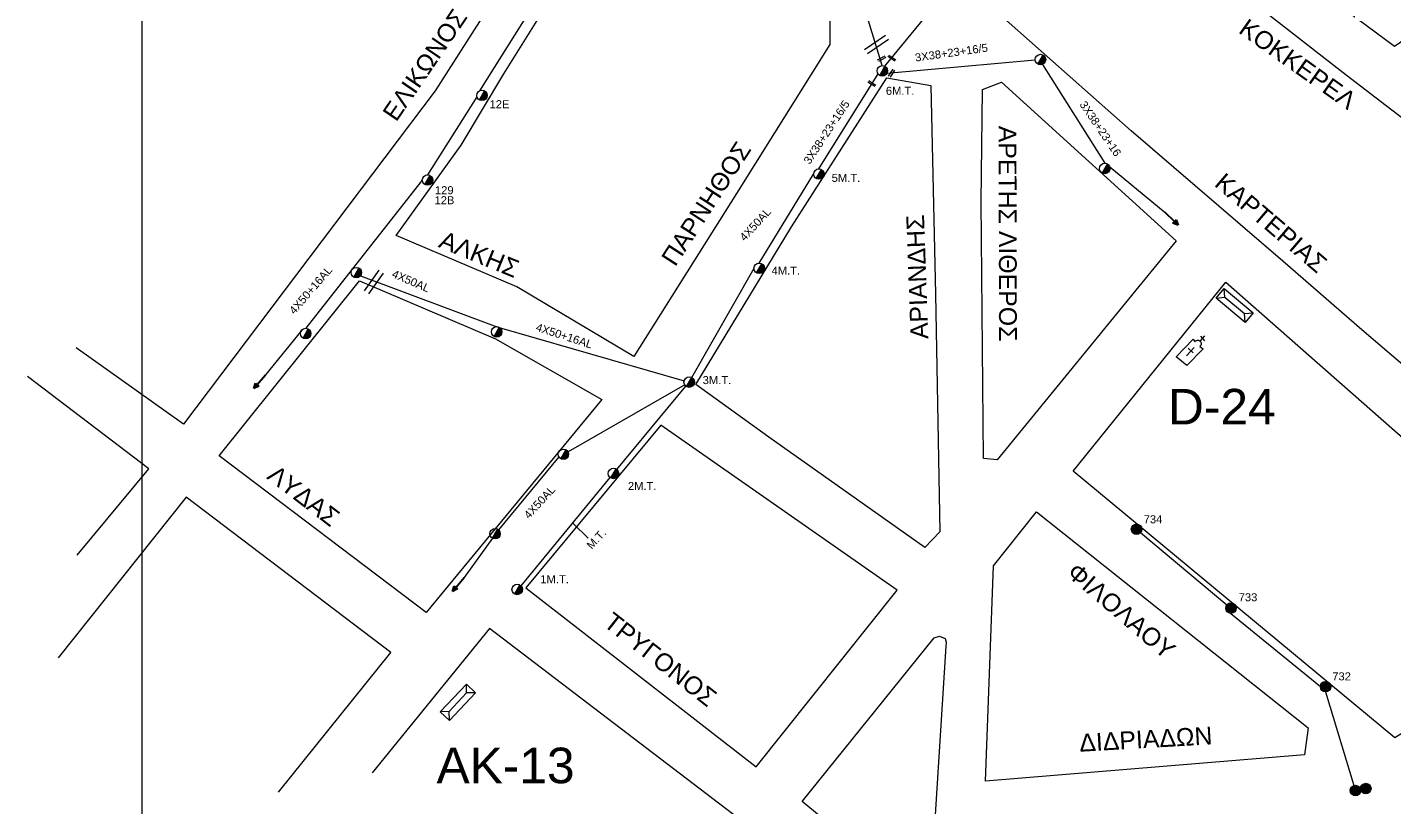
# Model space of a CAD drawing. Header units: millimetres. Extents: x 7657 to 9078, y 851 to 1875.
# Drawn here: x 7656.8 to 7964.4, y 1509.3 to 1684.8 of the extents above; entities that cross this region are included whole.
import ezdxf

# ---------------------------------------------------------------- set-up
doc = ezdxf.new("R2010")
doc.units = ezdxf.units.MM
for name, color, linetype in [('Eπιγραφές - Σχήματα', 7, 'Continuous'), ('Pillar', 7, 'Continuous'), ('Άγνωστα', 7, 'Continuous'), ('Γυμνά εναέρια ΧΤ (3Φ)   4x50AL', 7, 'Continuous'), ('Γυμνά εναέρια ΧΤ και ΦΟΠ (3Φ)   4x50+16AL', 7, 'Continuous'), ('Επίτονοι', 7, 'Continuous'), ('Επιγραφές - Σχήματα', 7, 'Continuous'), ('Μηχανική τομή', 7, 'Continuous'), ('Στύλος Ξύλινος', 7, 'Continuous'), ('Στύλος Ξύλινος @ 1', 7, 'Continuous'), ('Στύλος ΦΜ', 7, 'Continuous'), ('Στύλος ΦΜ @ 1', 7, 'Continuous'), ('Τομή', 7, 'Continuous'), ('Υποσταθμός πόλεως', 7, 'Continuous'), ('Υπόβαθρο ΔΕΗ', 7, 'Continuous')]:
    doc.layers.add(name, color=color, linetype=linetype)
doc.styles.get("Standard").update_dxf_attribs({"font": 'ARIAL.TTF'})
doc.dimstyles.new('ISO-25', dxfattribs={"dimtxt": 2.5, "dimasz": 2.5, "dimexe": 1.25, "dimexo": 0.625, "dimtad": 1, "dimtxsty": 'Standard', "dimcen": 2.5, "dimaunit": 2, "dimazin": 0, "dimtfac": 1, "dimtmove": 0, "dimatfit": 3, "dimfxl": 1, "dimarcsym": 0})

# ---------------------------------------------------------------- blocks, each defined once
blk = doc.blocks.new('ΥΠΑΡΧΩΝ ΤΣΙΜΕΝΤΕΝΙΟΣ ΣΤΥΛΟΣ')
at = {"layer": 'Στύλος ΦΜ'}
blk.add_hatch(color=7, dxfattribs=at).paths.add_polyline_path([(-1.29, -2.28, 0.574793), (2.62, 0, 0.268822), (1.3, 2.27)])
at = {"layer": 'Στύλος ΦΜ', "color": 7}
blk.add_line((-1.29, -2.28), (1.3, 2.27), dxfattribs=at)
blk.add_circle((0, 0), 2.62, dxfattribs=at)
at = {"layer": 'Στύλος ΦΜ', "flags": 4}
for tag, p in [('ΤΥΠΟΣ', (-4.91, 3.03)), ('ΑΡΙΘΜΟΣ', (-4.68, 8.05))]:
    blk.add_attdef(tag, p, '', height=4, dxfattribs=at)
blk = doc.blocks.new('ΥΠΑΡΧΩΝ ΞΥΛΙΝΟΣ ΣΤΥΛΟΣ')
at = {"layer": 'Στύλος Ξύλινος'}
h = blk.add_hatch(color=7, dxfattribs=at)
h.paths.add_polyline_path([(-2.62, 0, 0.270008), (-1.29, -2.28), (1.3, 2.27, 0.576266)])
h.paths.add_polyline_path([(-1.29, -2.28, 0.574793), (2.62, 0, 0.268822), (1.3, 2.27)])
at = {"layer": 'Στύλος Ξύλινος', "color": 7}
blk.add_line((-1.29, -2.28), (1.3, 2.27), dxfattribs=at)
blk.add_circle((0, 0), 2.62, dxfattribs=at)
at = {"layer": 'Στύλος Ξύλινος', "flags": 4}
for tag, p in [('ΑΡΙΘΜΟΣ', (-4.91, 8.6)), ('ΤΥΠΟΣ', (-4.85, 3.39))]:
    blk.add_attdef(tag, p, '', height=4, dxfattribs=at)
blk = doc.blocks.new('ΕΠΙΤΟΝΟΣ')
at = {"layer": 'Επίτονοι', "lineweight": 40, "ltscale": 40}
blk.add_hatch(color=256, dxfattribs=at).paths.add_polyline_path([(-1.13, 6.47), (0, 9.1), (1.13, 6.47)])
for p, q in [((-1.13, 6.47), (0, 9.1)), ((0, 9.1), (1.13, 6.47)), ((1.13, 6.47), (-1.13, 6.47)), ((-1.13, 6.47), (0, 6.47)), ((0, 6.47), (0, 0))]:
    blk.add_line(p, q, dxfattribs=at)
blk = doc.blocks.new('Pillar')
at = {"layer": 'Υποσταθμός πόλεως', "linetype": 'Continuous', "ltscale": 40}
blk.add_lwpolyline([(-8.57, 2.82), (8.57, 2.82), (8.57, -2.82), (-8.57, -2.82)], close=True, dxfattribs=at)
for points in [[(-5.75, 0), (-8.57, 2.82)], [(-8.57, -2.82), (-5.75, 0)], [(-5.75, 0), (5.75, 0)], [(5.75, 0), (8.57, 2.82)], [(8.57, -2.82), (5.75, 0)]]:
    blk.add_lwpolyline(points, dxfattribs=at)
at = {"layer": 'Pillar', "ltscale": 40}
blk.add_attdef('PILLAR', (-5.74, 3.71), '', height=2.52, dxfattribs=at)
blk = doc.blocks.new('ΤΟΜΗ')
at = {"layer": 'Τομή', "ltscale": 40}
for p, q in [((-5.68, 0), (5.68, 0)), ((5.68, -2.33), (-5.68, -2.33))]:
    blk.add_line(p, q, dxfattribs=at)
blk = doc.blocks.new('ΜΗΧΑΝΙΚΗ ΤΟΜΗ')
at = {"layer": 'Μηχανική τομή', "ltscale": 40}
for p, q in [((-1.89, 0.78), (1.89, 0.78)), ((1.89, 0), (-1.89, 0))]:
    blk.add_line(p, q, dxfattribs=at)

msp = doc.modelspace()

# ---------------------------------------------------------------- linework, layer by layer
at = {"layer": 'Άγνωστα'}
for points in [[(7849.72, 1676.05), (7871.31, 1702.38)], [(7850.2, 1674.53), (7883.54, 1677.47)], [(7834.86, 1652.99), (7848.18, 1674.34)], [(7885.18, 1676.49), (7899.18, 1654.26)], [(7900.3, 1653.46), (7912.74, 1643.14)], [(7907.22, 1571.19), (7926.67, 1554.95)], [(7927.57, 1553.02), (7947.69, 1536.54)], [(7948.86, 1535.37), (7955.23, 1514.3)]]:
    msp.add_lwpolyline(points, dxfattribs=at)
at = {"layer": 'Γυμνά εναέρια ΧΤ (3Φ)   4x50AL', "color": 7}
for points in [[(7821.44, 1631.79), (7833.68, 1651.82)], [(7806.27, 1606.05), (7820.27, 1630.62)], [(7731.7, 1628.9), (7762.37, 1617.49)], [(7804.7, 1604.38), (7778.42, 1589.35)], [(7789.39, 1585.4), (7804.93, 1604.12)], [(7776.34, 1588.25), (7762.76, 1571.83)], [(7767.88, 1559.19), (7787.89, 1583.58)], [(7761.43, 1569.9), (7755.04, 1561.07)]]:
    msp.add_lwpolyline(points, dxfattribs=at)
at = {"layer": 'Γυμνά εναέρια ΧΤ και ΦΟΠ (3Φ)   4x50+16AL', "color": 85}
msp.add_lwpolyline([(7849.13, 1676.21), (7839.83, 1706.68)], dxfattribs=at)
at = {"layer": 'Γυμνά εναέρια ΧΤ και ΦΟΠ (3Φ)   4x50+16AL', "color": 2}
for points in [[(7771.35, 1691), (7758.53, 1670.56)], [(7757.93, 1669.19), (7746.81, 1651.65)], [(7745.64, 1650.47), (7729.87, 1630.39)], [(7729.87, 1630.39), (7719.4, 1617.13)], [(7718.51, 1616.72), (7710.33, 1606.7)]]:
    msp.add_lwpolyline(points, dxfattribs=at)
at = {"layer": 'Γυμνά εναέρια ΧΤ και ΦΟΠ (3Φ)   4x50+16AL', "color": 7}
msp.add_lwpolyline([(7762.96, 1617.34), (7804.55, 1605.35)], dxfattribs=at)
at = {"layer": 'Επιγραφές - Σχήματα'}
msp.add_lwpolyline([(7682.58, 1855.69), (8838.35, 1855.69), (8838.35, 851.26), (7682.58, 851.26)], close=True, dxfattribs=at)
at = {"layer": 'Υπόβαθρο ΔΕΗ'}
for points in [[(7936.36, 1706.93), (7963.72, 1751.72), (7984.77, 1787.16), (8034.87, 1753.11), (8067.09, 1697.58), (8058.64, 1687.97), (8012.88, 1713.75), (7964.39, 1680.52), (7937.16, 1700.75), (7936.36, 1706.93)], [(7705.49, 1690.58), (7741.21, 1717.26), (7775.55, 1712.82), (7748.52, 1670.5), (7691.88, 1595.6), (7667.74, 1612.77)], [(7739.78, 1637.98), (7754.38, 1658.33), (7763.99, 1674.39), (7774.07, 1690.52), (7787.61, 1711.81), (7805.14, 1709.66), (7828.87, 1706.67), (7837.32, 1705.59), (7837.41, 1692.91), (7837.34, 1680.97), (7816.29, 1647.42), (7793.23, 1610.79), (7766.92, 1626.48), (7739.78, 1637.98)], [(7872.62, 1700.69), (7923.7, 1697.34), (7953.5, 1674.13), (7994.28, 1642.85), (8002.3, 1636.81), (8008.02, 1620.95), (8010.81, 1612.03), (8013.32, 1592.7), (8014.83, 1572.91), (8010.99, 1571.22), (7992.09, 1587.44), (7976.49, 1600.14), (7956.99, 1616.8), (7939.22, 1632.23), (7905.08, 1661.54), (7873.08, 1689.88), (7872.62, 1700.69)], [(7850.15, 1673.49), (7860.05, 1671.71), (7861.11, 1624.79), (7862.05, 1571.39), (7858.67, 1567.82), (7823.62, 1592.61), (7807.21, 1604.46), (7828.67, 1639.93), (7850.15, 1673.49)], [(7871.66, 1670.84), (7875.96, 1672.5), (7915.21, 1636.82), (7874.94, 1587.54), (7871.89, 1587.87), (7871.35, 1645.59), (7871.66, 1670.84)], [(7786.05, 1601.11), (7746.5, 1553.25), (7699.97, 1588.48), (7731.5, 1627.77), (7762.08, 1614.76), (7786.05, 1601.11)], [(7892.05, 1585.02), (7926.39, 1627.53), (8010.52, 1553.57), (7964.45, 1525.04), (7892.05, 1585.02)], [(7920.63, 1614.25), (7921.72, 1615.46)], [(7920.75, 1615.36), (7921.61, 1614.34)], [(7917.58, 1610.96), (7919.27, 1612.84)], [(7917.97, 1612.68), (7919.1, 1611.63)], [(7667.98, 1566.09), (7684.1, 1585.55), (7656.78, 1606.32)], [(7820.72, 1518.49), (7852.44, 1558.22), (7799.29, 1595.36), (7768.92, 1558.75), (7820.72, 1518.49)], [(7713.26, 1512.78), (7738.58, 1544.25), (7692.52, 1579.17), (7663.68, 1542.99)], [(7883.85, 1575.84), (7944.96, 1527.24), (7944.15, 1521.22), (7872.34, 1515.28), (7874.18, 1563.68), (7883.85, 1575.84)], [(7813.01, 1470.68), (7837.57, 1491.05), (7760.74, 1549.64), (7734.35, 1517.17)], [(7831.12, 1510.68), (7860.78, 1547.53), (7861.97, 1547.91), (7863.25, 1547.39), (7863.48, 1546.55), (7863.43, 1545.65), (7861.03, 1507.73), (7847.72, 1496.99), (7831.12, 1510.68)]]:
    msp.add_lwpolyline(points, dxfattribs=at)
msp.add_lwpolyline([(7915.23, 1610.73), (7919.04, 1614.66), (7919.46, 1614.11, -1.169831), (7920.59, 1613.07), (7921.33, 1612.48), (7917.63, 1608.76), (7915.23, 1610.73)], format="xyb", dxfattribs=at)

# ---------------------------------------------------------------- block references
at = {"layer": 'Επίτονοι'}
for p, xscale, yscale, zscale, rotation in [((7912.74, 1643.14), 0.4499999999996767, 0.4499999999996767, 0.4499999999996767, 226.6991516909108), ((7710.33, 1606.7), 0.449999999999695, 0.449999999999695, 0.449999999999695, 140.1417056846673), ((7755.04, 1561.07), 0.449999999999695, 0.449999999999695, 0.449999999999695, 140.1417056846673)]:
    msp.add_blockref('ΕΠΙΤΟΝΟΣ', p, dxfattribs=dict(at, xscale=xscale, yscale=yscale, zscale=zscale, rotation=rotation))
at = {"layer": 'Μηχανική τομή'}
for p, xscale, yscale, zscale, rotation in [((7849.09, 1677.59), 0.5000000000000169, 0.5000000000000169, 0.5000000000000169, 27.53551362971818), ((7851.15, 1677.71), 0.5000000000000375, 0.5000000000000375, 0.5000000000000375, 327.2482239714681), ((7851.38, 1674.4), 0.4999999999999973, 0.4999999999999973, 0.4999999999999973, 58.63644562516512), ((7846.65, 1671.99), 0.5000000000000375, 0.5000000000000375, 0.5000000000000375, 327.2482239714681)]:
    msp.add_blockref('ΜΗΧΑΝΙΚΗ ΤΟΜΗ', p, dxfattribs=dict(at, xscale=xscale, yscale=yscale, zscale=zscale, rotation=rotation))
at = {"layer": 'Στύλος Ξύλινος @ 1', "ltscale": 40}
ref = msp.add_blockref('ΥΠΑΡΧΩΝ ΞΥΛΙΝΟΣ ΣΤΥΛΟΣ', (7906.32, 1571.95), dxfattribs=dict(at, xscale=0.4499999999998181, yscale=0.4499999999998181, zscale=0.4499999999998181))
ref.add_attrib('ΤΥΠΟΣ', '734', (7907.93, 1573.28), dxfattribs={"layer": 'Στύλος Ξύλινος', "height": 1.8, "flags": 4})
ref = msp.add_blockref('ΥΠΑΡΧΩΝ ΞΥΛΙΝΟΣ ΣΤΥΛΟΣ', (7927.57, 1554.2), dxfattribs=dict(at, xscale=0.4499999999998181, yscale=0.4499999999998181, zscale=0.4499999999998181))
ref.add_attrib('ΤΥΠΟΣ', '733', (7929.31, 1555.74), dxfattribs={"layer": 'Στύλος Ξύλινος', "height": 1.8, "flags": 4})
ref = msp.add_blockref('ΥΠΑΡΧΩΝ ΞΥΛΙΝΟΣ ΣΤΥΛΟΣ', (7948.86, 1536.54), dxfattribs=dict(at, xscale=0.4499999999998181, yscale=0.4499999999998181, zscale=0.4499999999998181))
ref.add_attrib('ΤΥΠΟΣ', '732', (7950.36, 1537.95), dxfattribs={"layer": 'Στύλος Ξύλινος', "height": 1.8, "flags": 4})
at = {"layer": 'Στύλος Ξύλινος @ 1', "ltscale": 40, "xscale": 0.4499999999998181, "yscale": 0.4499999999998181, "zscale": 0.4499999999998181}
for p in [(7955.57, 1513.17), (7957.9, 1513.63)]:
    msp.add_blockref('ΥΠΑΡΧΩΝ ΞΥΛΙΝΟΣ ΣΤΥΛΟΣ', p, dxfattribs=at)
at = {"layer": 'Στύλος ΦΜ @ 1', "ltscale": 40, "xscale": 0.4499999999998181, "yscale": 0.4499999999998181, "zscale": 0.4499999999998181}
for p in [(7884.71, 1677.57), (7899.18, 1653.08), (7730.8, 1629.66), (7719.4, 1615.95), (7762.37, 1616.32), (7777.38, 1588.8), (7762.01, 1570.93)]:
    msp.add_blockref('ΥΠΑΡΧΩΝ ΤΣΙΜΕΝΤΕΝΙΟΣ ΣΤΥΛΟΣ', p, dxfattribs=at)
at = {"layer": 'Στύλος ΦΜ @ 1', "ltscale": 40}
ref = msp.add_blockref('ΥΠΑΡΧΩΝ ΤΣΙΜΕΝΤΕΝΙΟΣ ΣΤΥΛΟΣ', (7849.13, 1675.03), dxfattribs=dict(at, xscale=0.4499999999998181, yscale=0.4499999999998181, zscale=0.4499999999998181))
ref.add_attrib('ΤΥΠΟΣ', '6M.T.', (7849.93, 1669.64), dxfattribs={"layer": 'Στύλος ΦΜ', "height": 1.8, "flags": 4})
ref = msp.add_blockref('ΥΠΑΡΧΩΝ ΤΣΙΜΕΝΤΕΝΙΟΣ ΣΤΥΛΟΣ', (7759.06, 1669.51), dxfattribs=dict(at, xscale=0.4499999999998181, yscale=0.4499999999998181, zscale=0.4499999999998181))
ref.add_attrib('ΤΥΠΟΣ', '12E', (7760.76, 1666.63), dxfattribs={"layer": 'Στύλος ΦΜ', "height": 1.8, "flags": 4})
ref = msp.add_blockref('ΥΠΑΡΧΩΝ ΤΣΙΜΕΝΤΕΝΙΟΣ ΣΤΥΛΟΣ', (7834.86, 1651.82), dxfattribs=dict(at, xscale=0.4499999999998181, yscale=0.4499999999998181, zscale=0.4499999999998181))
ref.add_attrib('ΤΥΠΟΣ', '5M.T.', (7837.74, 1650.06), dxfattribs={"layer": 'Στύλος ΦΜ', "height": 1.8, "flags": 4})
ref = msp.add_blockref('ΥΠΑΡΧΩΝ ΤΣΙΜΕΝΤΕΝΙΟΣ ΣΤΥΛΟΣ', (7746.81, 1650.47), dxfattribs=dict(at, xscale=0.4499999999998181, yscale=0.4499999999998181, zscale=0.4499999999998181))
ref.add_attrib('ΤΥΠΟΣ', '12B', (7748.38, 1645.03), dxfattribs={"layer": 'Στύλος ΦΜ', "height": 1.8, "flags": 4})
ref.add_attrib('ΑΡΙΘΜΟΣ', '129', (7748.48, 1647.29), dxfattribs={"layer": 'Στύλος ΦΜ', "height": 1.8, "flags": 4})
ref = msp.add_blockref('ΥΠΑΡΧΩΝ ΤΣΙΜΕΝΤΕΝΙΟΣ ΣΤΥΛΟΣ', (7821.44, 1630.62), dxfattribs=dict(at, xscale=0.4499999999998181, yscale=0.4499999999998181, zscale=0.4499999999998181))
ref.add_attrib('ΤΥΠΟΣ', '4M.T.', (7824.22, 1629.2), dxfattribs={"layer": 'Στύλος ΦΜ', "height": 1.8, "flags": 4})
ref = msp.add_blockref('ΥΠΑΡΧΩΝ ΤΣΙΜΕΝΤΕΝΙΟΣ ΣΤΥΛΟΣ', (7805.69, 1605.03), dxfattribs=dict(at, xscale=0.4499999999998181, yscale=0.4499999999998181, zscale=0.4499999999998181))
ref.add_attrib('ΤΥΠΟΣ', '3M.T.', (7808.71, 1604.58), dxfattribs={"layer": 'Στύλος ΦΜ', "height": 1.8, "flags": 4})
ref = msp.add_blockref('ΥΠΑΡΧΩΝ ΤΣΙΜΕΝΤΕΝΙΟΣ ΣΤΥΛΟΣ', (7788.64, 1584.49), dxfattribs=dict(at, xscale=0.4499999999998181, yscale=0.4499999999998181, zscale=0.4499999999998181))
ref.add_attrib('ΤΥΠΟΣ', '2M.T.', (7791.9, 1580.77), dxfattribs={"layer": 'Στύλος ΦΜ', "height": 1.8, "flags": 4})
ref = msp.add_blockref('ΥΠΑΡΧΩΝ ΤΣΙΜΕΝΤΕΝΙΟΣ ΣΤΥΛΟΣ', (7766.98, 1558.39), dxfattribs=dict(at, xscale=0.4499999999998181, yscale=0.4499999999998181, zscale=0.4499999999998181))
ref.add_attrib('ΤΥΠΟΣ', '1M.T.', (7772.19, 1559.8), dxfattribs={"layer": 'Στύλος ΦΜ', "height": 1.8, "flags": 4})
at = {"layer": 'Τομή'}
for p, xscale, yscale, zscale, rotation in [((7848.16, 1680.49), 0.5000000000000644, 0.5000000000000644, 0.5000000000000644, 214.328338216339), ((7735.21, 1627.21), 0.5000000000000482, 0.5000000000000482, 0.5000000000000482, 234.5691157846526)]:
    msp.add_blockref('ΤΟΜΗ', p, dxfattribs=dict(at, xscale=xscale, yscale=yscale, zscale=zscale, rotation=rotation))
at = {"layer": 'Υποσταθμός πόλεως'}
for p, xscale, yscale, zscale, rotation in [((7928.41, 1622.27), 0.5000000000000617, 0.5000000000000617, 0.5000000000000617, 320.0523676873341), ((7753.64, 1533.02), 0.4999999999999939, 0.4999999999999939, 0.4999999999999939, 46.65405028273088)]:
    msp.add_blockref('Pillar', p, dxfattribs=dict(at, xscale=xscale, yscale=yscale, zscale=zscale, rotation=rotation))

# ---------------------------------------------------------------- texts
at = {"layer": 'Eπιγραφές - Σχήματα', "char_height": 4, "attachment_point": 1}
for s, insert, width, rotation in [('ΕΛΙΚΩΝΟΣ', (7736.46, 1665.63), 40.8874, 55.7467), ('ΚΟΚΚΕΡΕΛ', (7931.35, 1687), 47.0756, 324.6667), ('ΑΡΕΤΗΣ ΛΙΘΕΡΟΣ', (7879.29, 1662.69), 66.4498, 270.142), ('ΠΑΡΝΗΘΟΣ', (7799.18, 1632.98), 40.8874, 57.0101), ('ΚΑΡΤΕΡΙΑΣ', (7926.21, 1652.36), 47.0756, 319.4301), ('ΑΡΙΑΝΔΗΣ', (7855.49, 1614.63), 40.8874, 92.0195), ('ΑΛΚΗΣ', (7750.57, 1639.17), 40.8874, 337.7856), ('ΛΥΔΑΣ', (7712.87, 1586.64), 40.8874, 322.5826), ('ΦΙΛΟΛΑΟΥ', (7892.95, 1564.73), 47.0756, 319.4301), ('ΤΡΥΓΟΝΟΣ', (7788.6, 1553.53), 40.8874, 321.8615), ('ΔΙΔΡΙΑΔΩΝ', (7893.34, 1525.89), 47.0756, 3.2066)]:
    msp.add_mtext(s, dxfattribs=dict(at, insert=insert, width=width, rotation=rotation))
at = {"layer": 'Eπιγραφές - Σχήματα', "color": 7, "char_height": 1.8, "width": 168.3718, "attachment_point": 1}
for s, insert, rotation in [('3X38+23+16/5', (7856.38, 1678.88), 7.9678), ('3X38+23+16/5', (7831.29, 1654.85), 56.5202), ('3X38+23+16', (7894.9, 1668.48), 304.2463), ('M.T.', (7782.43, 1568.52), 47.3655)]:
    msp.add_mtext(s, dxfattribs=dict(at, insert=insert, rotation=rotation))
at = {"layer": 'Eπιγραφές - Σχήματα', "char_height": 8, "width": 19.6005, "attachment_point": 1}
for s, insert in [('D-24', (7913.4, 1603.5)), ('AK-13', (7748.84, 1522.82))]:
    msp.add_mtext(s, dxfattribs=dict(at, insert=insert))
at = {"layer": 'Γυμνά εναέρια ΧΤ (3Φ)   4x50AL', "color": 7, "char_height": 1.8, "width": 168.3718, "attachment_point": 1}
for insert, rotation in [((7816.85, 1637.82), 47.3655), ((7739.34, 1630.36), 336.6893), ((7768.31, 1575.34), 47.3655)]:
    msp.add_mtext('4X50AL', dxfattribs=dict(at, insert=insert, rotation=rotation))
at = {"layer": 'Γυμνά εναέρια ΧΤ και ΦΟΠ (3Φ)   4x50+16AL', "color": 7, "char_height": 1.8, "width": 168.3718, "attachment_point": 1}
for insert, rotation in [((7715.51, 1621.31), 49.175), ((7771.58, 1618.34), 342.0259)]:
    msp.add_mtext('4X50+16AL', dxfattribs=dict(at, insert=insert, rotation=rotation))

# ---------------------------------------------------------------- leaders
at = {"layer": 'Επιγραφές - Σχήματα', "ltscale": 40}
msp.add_leader([(7779.57, 1573.22), (7782.94, 1569.91)], dimstyle='ISO-25', override={"dimasz": 1, "dimtad": 0}, dxfattribs=at)

doc.saveas('drawing.dxf')
